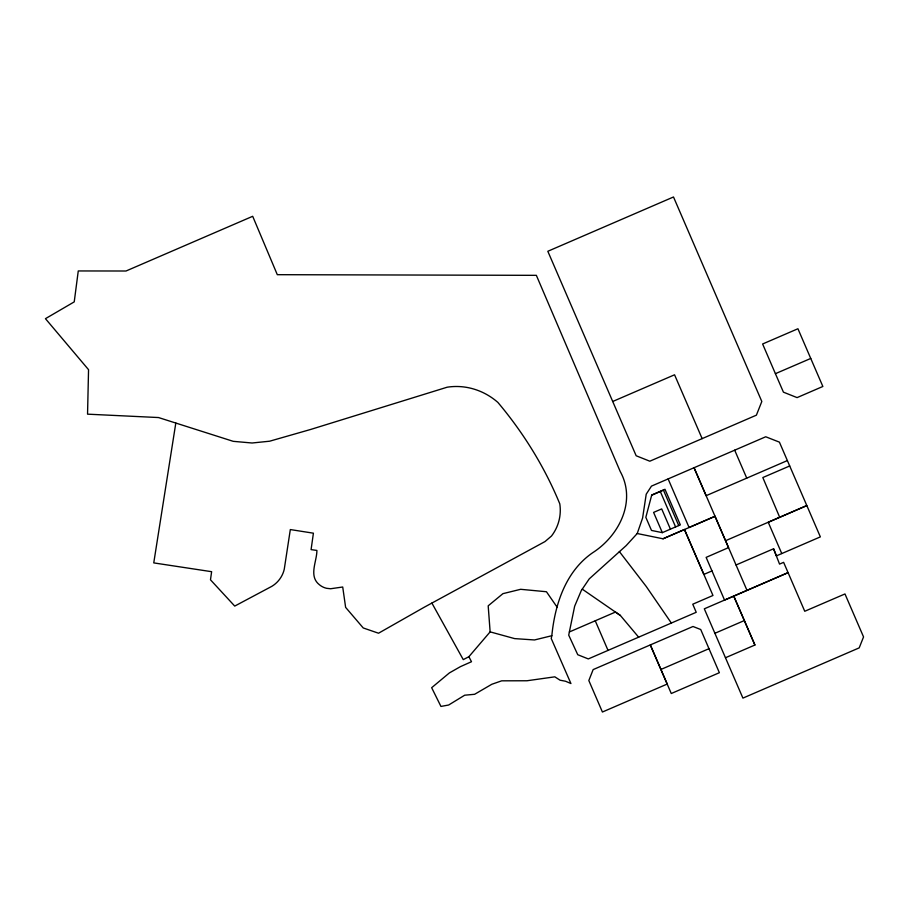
<?xml version="1.0" encoding="UTF-8"?>
<svg xmlns="http://www.w3.org/2000/svg" width="909" height="909" viewBox="0 0 909 909"><rect width="100%" height="100%" fill="white"/><g stroke="black" fill="none" stroke-linecap="round" stroke-linejoin="round"><path stroke-width="1.36" d="M175.812 423.049L153.757 562.898L211.627 571.693L210.479 579.806L234.727 606.087L271.836 586.328C278.074 582.589 282.676 576.295 284.267 569.193L290.323 529.561L313.412 533.185L311.083 549.615L316.9 550.434C316.923 561.455 308.39 576.09 319.377 584.714A17.157 17.157 0 0 0 326.604 588.305L330.603 588.748L342.716 587.009L345.625 607.382L363.236 627.96L378.53 633.221L424.128 607.292L545.025 541.559L551.49 536.026A42.098 42.098 0 0 0 559.785 503.836C544.741 467.203 523.414 432.718 497.871 402.403C483.963 390.234 465.533 384.348 447.183 387.2L310.583 429.48L269.632 441.206L252.077 443.001L233.227 441.331L158.53 417.549L87.548 414.163L88.548 369.679L45.45 318.673L74.231 301.879L78.265 270.95L126.01 271.007L252.691 216.297L277.302 274.688L536.355 275.336L620.199 471.464C636.72 501.234 619.04 535.935 592.509 552.842C565.546 571.511 554.922 604.519 551.82 635.721L551.229 638.493L570.932 683.534L565.546 681.239L560.08 680.205L554.82 676.83L526.97 680.761L501.688 680.83L491.837 684.261L474.612 694.294L464.704 695.203L448.648 705.02L440.945 706.429L431.661 687.704L449.387 672.921L460.465 666.627L471.498 661.718L468.874 656.718L490.133 631.869L488.19 605.826L502.927 593.657L520.652 589.305L546.434 591.736L557.103 607.144M569.364 631.96L568.716 635.141L577.749 654.719L588.305 658.923L696.226 612.291L692.76 604.212L712.963 595.475L684.466 529.527L663.013 538.787L637.22 533.526L626.199 545.582L589.248 578.863L581.271 590.623L574.658 606.212L569.364 631.96L615.473 612.052L620.381 615.473L638.663 637.198M637.22 533.526L642.606 518.005L646.219 494.189L651.48 486.11L765.73 436.774L779.411 442.149L820.361 536.878L776.377 555.899L773.582 548.763L736.04 564.989M468.874 656.718L463.26 659.627L431.889 603.065M702.146 438.627L756.39 415.163L761.822 401.494L673.501 196.98L547.82 251.282L636.164 455.761L649.81 461.204L702.146 438.627L674.558 374.792L612.7 401.494M787.342 460.59L706.134 495.689L694.056 467.726L747.005 590.384L724.541 600.088L706.134 557.376L728.541 547.616L715.019 516.301L689.09 527.504L668.126 478.929M663.013 538.787L715.019 516.301M725.575 540.707L806.806 505.574L768.23 522.266L781.763 553.547M712.02 570.897L703.873 574.42L684.466 529.527M747.005 590.384L788.08 572.636L804.749 611.268L844.972 593.952L863.55 636.925L859.198 647.867L742.914 698.112L704.316 608.825L788.08 572.636L783.615 562.341L779.547 564.103L773.582 548.763M714.906 633.289L744.357 620.552L754.913 645.015L725.484 657.741M660.888 669.479L708.986 648.685L700.725 629.517L692.999 626.494L593.157 669.592L588.827 680.534L602.417 712.02L667.217 684.057L650.31 644.924L671.274 693.522L719.371 672.705L708.986 648.685M775.411 373.679L810.748 358.453L822.861 386.473L797.079 397.608L783.433 392.165L775.411 373.679L762.617 343.988L797.932 328.751L810.748 358.453M651.673 495.235L663.456 490.156L678.739 525.572M789.694 465.965L762.821 477.555L779.695 517.301M662.331 532.651L680.341 524.879L664.979 489.292L651.73 495.007L645.833 517.335L651.492 530.436L662.331 532.651L653.594 512.403L661.695 508.915L670.433 529.152M551.82 635.721L534.503 639.959L514.619 638.607L490.133 631.869M582.271 589.157L620.381 615.473M619.324 551.524L646.219 586.453L671.353 623.051M744.357 620.552L733.745 596.088L754.913 645.015M734.688 450.182L746.744 478.134M660.309 491.508L675.592 526.925M595.27 620.824L608.03 650.401"/></g></svg>
